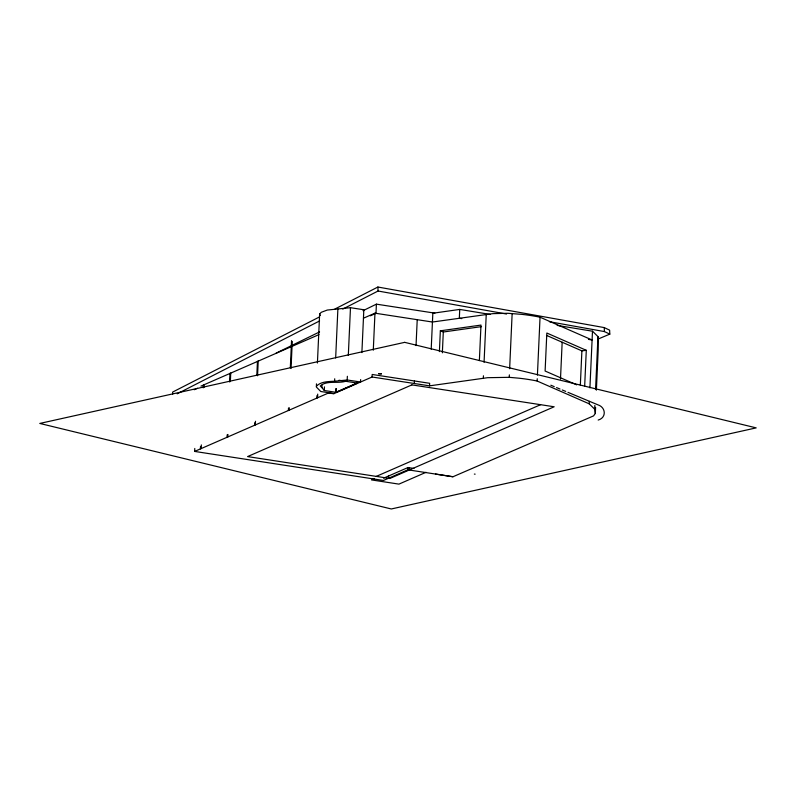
<?xml version="1.0" encoding="UTF-8"?>
<svg xmlns="http://www.w3.org/2000/svg" width="796" height="796" viewBox="0 0 796 796"><rect width="100%" height="100%" fill="white"/><g stroke="black" fill="none" stroke-linecap="round" stroke-linejoin="round"><path stroke-width="1.19" d="M595.597 407.353L595.318 413.492L593.527 415.9L452.984 476.744L407.88 469.809L383.453 480.466L194.652 451.422L194.781 448.466M200.403 448.914L200.512 446.466M203.179 387.831L203.288 385.383L204.055 385.055L203.945 387.493M201.169 448.576L201.338 444.914M227.069 437.273L227.178 434.815M229.576 381.941L229.974 373.334M227.835 436.944L227.945 434.477M230.343 381.602L230.74 372.996M254.551 425.283L254.66 422.825M256.839 374.866L257.456 361.344M255.317 424.945L255.486 421.263M257.546 375.762L258.222 361.006M288.381 410.517L288.49 408.069M290.331 367.613L291.555 340.648M289.147 410.189L289.256 407.731M291.038 368.508L292.261 341.534M334.141 393.562L320.778 391.503L316.41 387.085L316.47 383.831M317.415 363.006L319.644 314.002L321.266 312.301L327.275 310.052L350.479 307.694L363.832 309.753L361.891 352.578M316.788 398.119L316.898 395.672M317.554 397.791L317.713 394.11M339.016 380.249L357.484 383.095L336.25 392.358L324.29 390.518L321.902 387.602L322.012 385.165M324.29 390.518L324.46 386.856M316.36 386.289C320.768 381.443 328.479 381.563 334.599 381.234L334.718 378.787M335.663 357.951L337.882 308.947M336.012 388.627L335.842 392.299L357.076 383.025M335.992 392.319L336.161 388.657M336.151 392.338L336.26 389.901M334.599 381.234L347.195 379.981L347.355 376.299M348.31 355.474L350.479 307.694M360.658 379.583L360.548 382.03L347.195 379.981M372.06 377.005L372.18 374.468L429.651 383.304L429.532 385.851L372.06 377.005L333.643 393.771L328.549 392.985L194.652 451.422M373.284 350.21L374.966 313.176L432.437 322.022L492.833 313.644L507.719 313.296L521.917 314.37A60.197 13.85 2.6 0 1 540.046 317.206L592.095 339.991L588.443 339.394M434.875 313.146L376.399 304.152L375.991 313.335L370.319 315.813M388.498 478.267L388.597 475.988M407.88 469.809L407.99 467.531L413.97 468.456M409.243 470.018L409.343 467.74M414.318 383.513L414.437 380.966M416.039 345.603L417.223 319.684M431.203 349.175L432.835 313.236L459.74 309.425L490.187 314.42M439.402 351.633L440.347 330.818L480.983 325.076L479.371 360.578M442.357 352.827L443.302 332.012L440.347 330.818M459.74 309.425L459.332 318.221L461.77 318.619M483.341 378.239L483.451 375.792M484.067 362.289L486.237 314.42M595.318 413.492L594.672 409.194L589.199 403.821L537.151 381.035A60.197 13.85 2.6 0 0 519.022 378.2L509.241 377.324L509.36 374.876M509.639 368.737L512.146 313.505M537.151 381.035L537.25 378.757M537.419 375.065L540.046 317.206M560.493 379.005L562.165 342.23M580.334 385.194L581.896 350.867L546.822 335.514M584.682 385.851L586.294 350.31L546.832 333.026L545.111 371.026L576.672 384.846M589.199 403.821L589.309 401.363M589.916 387.861L592.493 331.206L557.17 325.405M594.672 409.194L594.841 405.502M595.567 389.503L597.975 336.579L592.493 331.206M596.373 390.169L598.214 349.663L597.975 336.579M319.395 316.967L172.593 392.1L172.692 394.09M334.847 309.057L377.891 287.028L604.244 327.594L609.627 330.151L609.806 334.131L598.622 338.817M177.19 393.821L319.574 320.947M342.758 309.087L378.07 291.018L506.545 314.032M598.184 420.049C606.811 417.701 605.856 407.124 597.756 404.776L567.996 392.358M276.103 353.145L319.564 331.922M363.026 310.689L376.399 304.152M200.95 386.11L318.967 334.609M194.184 389.732L197.517 388.269M363.454 318.201L374.966 313.176M376.289 476.386L540.603 404.686M374.518 478.585L371.493 479.908L398.925 484.127L426.019 472.307M383.563 478.187L407.99 467.531M474.356 474.088L475.132 474.147M443.302 332.012L481.56 326.609M429.532 385.851L487.64 377.692L509.241 377.324M581.896 350.867L586.294 350.31M345.643 381.274C337.763 383.801 326.977 380.06 320.231 385.96L321.902 387.602M435.452 474.048L452.934 476.764M549.359 321.703L604.423 331.574L609.806 334.131M550.822 385.204L554.255 386.637M556.543 387.592L559.976 389.025M562.274 389.98L565.707 391.403M320.32 315.505L319.644 314.002M604.244 327.594L604.423 331.574M377.891 287.028L378.07 291.018M378.578 373.692L381.403 373.841L378.578 373.692M411.9 384.886L247.586 456.586L389.851 478.476L554.165 406.776L411.9 384.886M404.696 342.35L39.8 423.442L391.314 508.972L756.2 427.88L404.696 342.35"/></g></svg>
